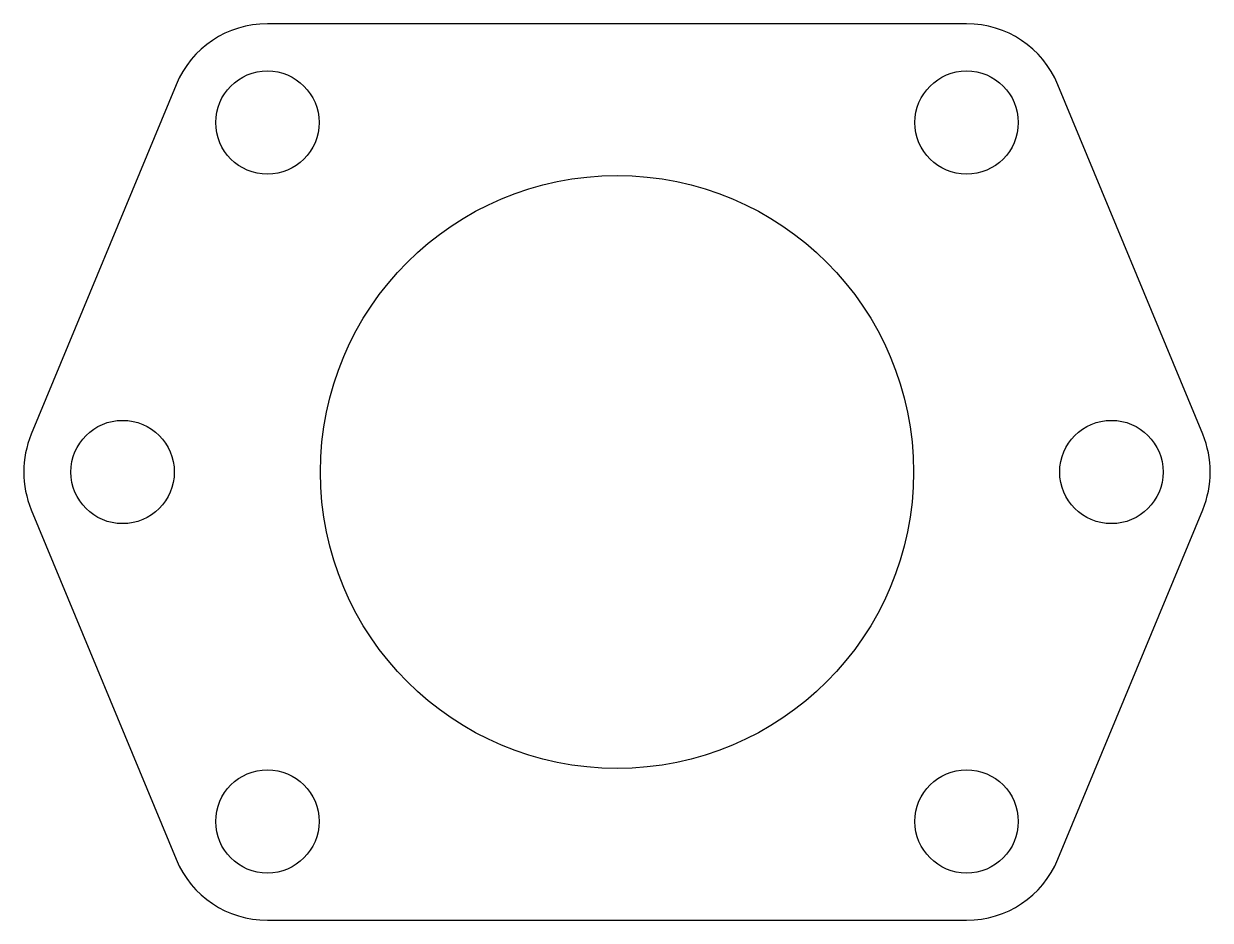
# Model space of a CAD drawing. Header units: inches. Extents: x -1.12 to 1.12, y -0.85 to 0.85.
import ezdxf

# ---------------------------------------------------------------- set-up
doc = ezdxf.new("R2010")
doc.units = ezdxf.units.IN
doc.header["$MEASUREMENT"] = 0

msp = doc.modelspace()

# ---------------------------------------------------------------- linework, layer by layer
msp.add_lwpolyline([(-0.8361, 0.7347), (-1.1107, 0.0718, 0.198912), (-1.1107, -0.0718), (-0.8361, -0.7347, 0.303347), (-0.6629, -0.8504), (0.6629, -0.8504, 0.303347), (0.8361, -0.7347), (1.1107, -0.0718, 0.198912), (1.1107, 0.0718), (0.8361, 0.7347, 0.303347), (0.6629, 0.8504), (-0.6629, 0.8504, 0.303347)], format="xyb", close=True)
for centre, radius in [((-0.6629, 0.6629), 0.098), ((0.6629, 0.6629), 0.098), ((0, 0), 0.5625), ((-0.9375, 0), 0.098), ((0.9375, 0), 0.098), ((-0.6629, -0.6629), 0.098), ((0.6629, -0.6629), 0.098)]:
    msp.add_circle(centre, radius)

doc.saveas('drawing.dxf')
